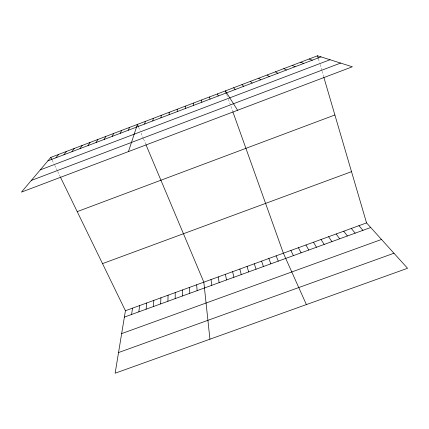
<?xml version="1.0" encoding="UTF-8"?>
<svg xmlns="http://www.w3.org/2000/svg" width="429" height="429" viewBox="0 0 429 429"><rect width="100%" height="100%" fill="white"/><g stroke="black" fill="none" stroke-linecap="round" stroke-linejoin="round"><path stroke-width="0.32" stroke-dasharray="2.15 1.61" d="M52.215 160.237L53.882 163.658M54.714 165.374L57.465 171.021M57.738 171.584L60.028 176.287M138.642 127.338L140.127 130.866M141.114 133.21L143.318 138.444M143.565 139.023L145.753 144.219M226.678 94.514L227.761 97.539M228.41 99.356L232.674 111.288M318.436 58.902L319.535 62.645M320.082 64.511L321.895 70.683M322.072 71.3L323.691 76.807"/><path stroke-width="0.64" d="M167.916 301.271L168.061 295.206M160.634 303.92L160.929 297.801M169.101 114.704L169.235 112.275M153.362 306.563L153.813 300.391M146.107 309.202L146.702 302.981M138.851 311.84L139.602 305.571M160.934 117.814L161.261 115.315M131.612 314.473L132.513 308.151M60.317 176.893L125.429 310.73L115.138 373.214L407.55 268.281L366.548 222.903L323.868 77.418M152.783 120.919L153.298 118.345M144.643 124.019L145.345 121.375M128.448 151.587L137.409 124.399L138.395 126.753M128.4 130.202L129.478 127.418M120.292 133.285L121.563 130.437M112.2 136.368L113.658 133.446M104.124 139.441L105.765 136.454M96.053 142.514L97.882 139.457M87.999 145.581L90.01 142.455M79.955 148.643L82.153 145.452M71.922 151.705L74.303 148.439M63.9 154.756L66.468 151.426M55.893 157.808L58.644 154.408M50.831 157.384L21.45 192.117L352.354 66.785L317.524 55.786L50.831 157.384L51.941 159.663M47.898 160.848L320.983 56.88M40.235 169.905L330.035 59.733M31.317 180.453L340.61 63.074M77.215 211.615L334.888 114.983M102.515 263.626L351.517 171.659M125.429 310.73L366.548 222.903M124.383 317.101L370.715 227.509M121.664 333.596L381.51 239.457M118.538 352.552L393.951 253.228M309.084 59.004L312.333 60.173M300.654 62.21L303.7 63.46M292.24 65.417L295.082 66.742M283.837 68.619L286.475 70.018M275.45 71.815L277.879 73.289M267.074 75.005L269.299 76.555M258.708 78.191L260.735 79.815M250.359 81.371L252.177 83.076M242.02 84.551L243.64 86.326M358.939 225.675L362.934 230.341M351.335 228.442L355.164 233.167M343.742 231.21L347.404 235.988M233.698 87.72L235.113 89.57M336.164 233.971L339.655 238.808M328.593 236.728L331.917 241.618M321.031 239.484L324.19 244.428M237.591 110.248L225.386 90.889L226.249 93.308M313.481 242.235L316.473 247.238M305.941 244.98L308.773 250.037M298.407 247.721L301.078 252.837M217.326 93.956L218.345 95.957M290.889 250.461L293.393 255.63M306.381 304.585L283.381 253.196L232.888 111.883M145.994 144.793L203.839 282.169L209.926 339.2M276.099 255.85L278.282 261.127M209.282 97.018L210.108 99.094M268.833 258.499L270.855 263.83M261.572 261.143L263.438 266.527M254.322 263.781L256.033 269.219M201.249 100.08L201.882 102.225M317.524 55.786L318.254 58.28M247.083 266.42L248.632 271.911M239.849 269.053L241.248 274.598M232.631 271.686L233.869 277.284M193.227 103.137L193.667 105.352M225.418 274.313L226.501 279.96M218.216 276.936L219.144 282.636M211.02 279.552L211.797 285.312M185.221 106.188L185.467 108.473M196.664 284.786L197.131 290.642M189.5 287.392L189.811 293.307M182.341 289.999L182.502 295.962M177.22 109.234L177.279 111.588M175.193 292.605L175.204 298.616"/></g></svg>
